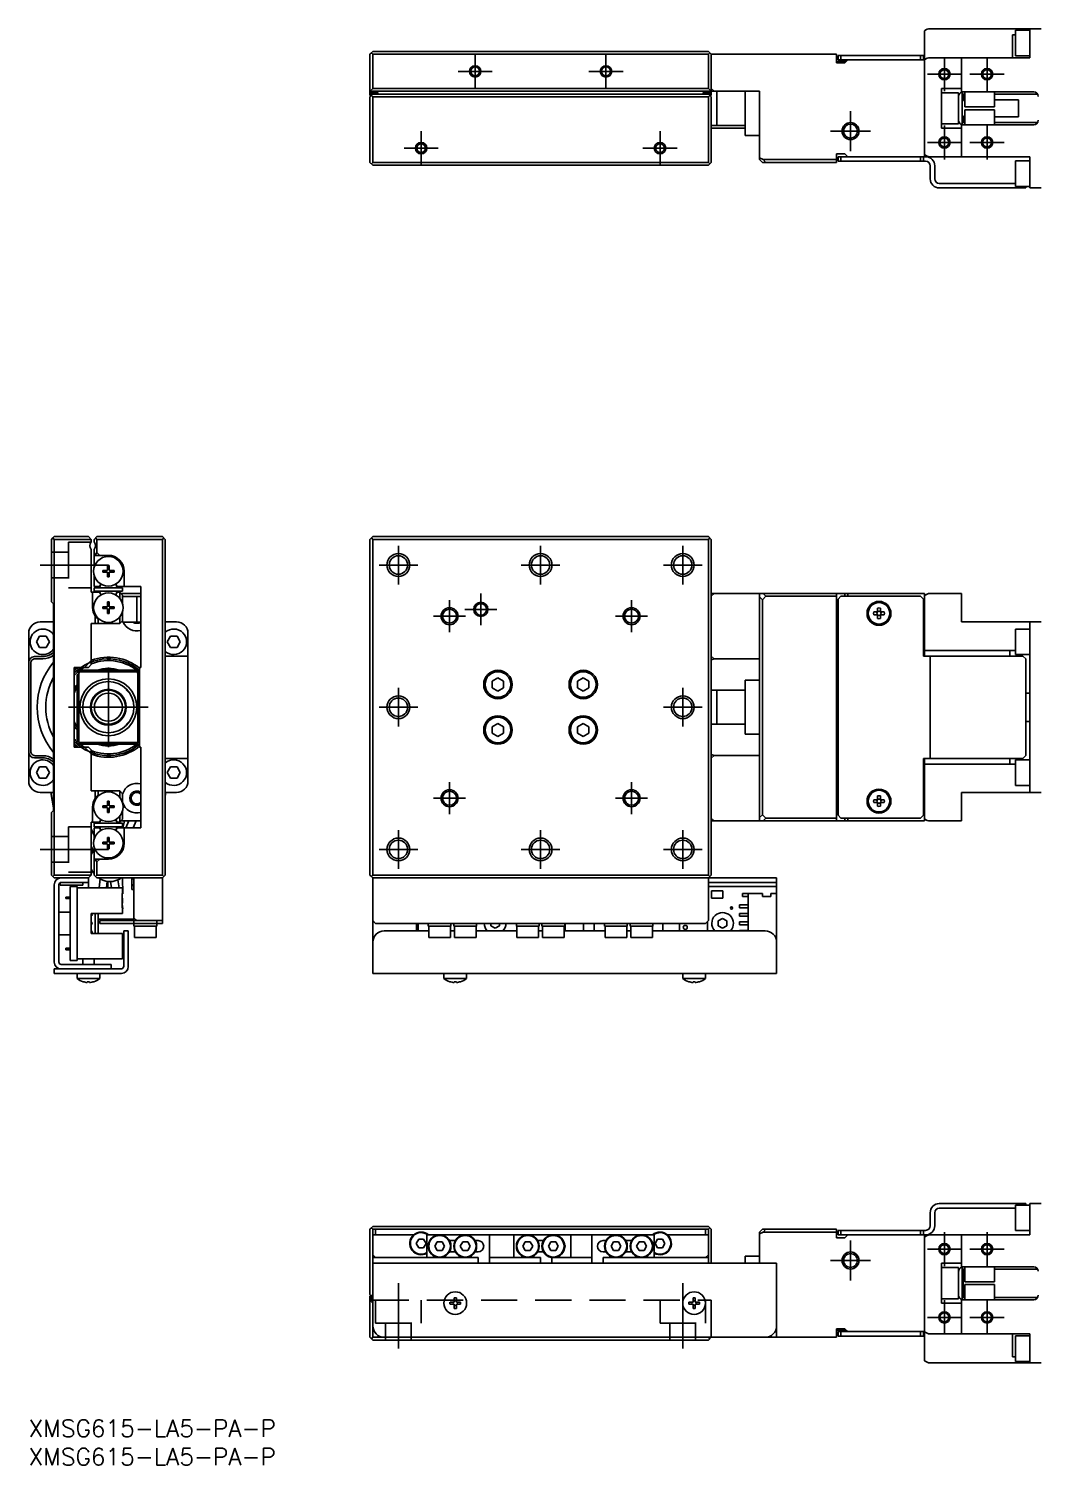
# Model space of a CAD drawing. Extents: x 0 to 547, y -8 to 245.
# Drawn here: x 0 to 177.5, y -8 to 244.5 of the extents above; entities that cross this region are included whole.
import ezdxf

# ---------------------------------------------------------------- set-up
doc = ezdxf.new("R2010")
doc.units = 0
doc.header["$LTSCALE"] = 0.5
doc.linetypes.add('CENTER', pattern=[50.8, 31.75, -6.35, 6.35, -6.35])
doc.linetypes.add('DASHED', pattern=[19.05, 12.7, -6.35])
for name, color, linetype in [('MSM_CENTER', 1, 'CENTER'), ('MSM_CONTINUOUS', 7, 'CONTINUOUS'), ('MSM_DASHED', 4, 'DASHED'), ('MSM_NARROW', 5, 'CONTINUOUS'), ('MSM_PART_NUMBER', 7, 'CONTINUOUS')]:
    doc.layers.add(name, color=color, linetype=linetype)
doc.styles.get("Standard").update_dxf_attribs({"font": 'txt.shx', "height": 1, "bigfont": 'bigfont.shx'})

# ---------------------------------------------------------------- blocks, each defined once
blk = doc.blocks.new('*U2')
at = {"layer": 'MSM_PART_NUMBER'}
blk.add_text('XMSG615-LA5-PA-P', height=3, dxfattribs=at).set_placement((0, -3))
blk = doc.blocks.new('*U3')
at = {"layer": 'MSM_PART_NUMBER'}
blk.add_text('XMSG615-LA5-PA-P', height=3, dxfattribs=at).set_placement((0, -8))

msp = doc.modelspace()

# ---------------------------------------------------------------- linework, layer by layer
at = {"layer": 'MSM_CENTER'}
for p, q in [((78.49, 234.04), (78.49, 240.04)), ((101.49, 234.04), (101.49, 240.04)), ((160.99, 233.54), (160.99, 239.54)), ((168.49, 233.54), (168.49, 239.54)), ((75.49, 237.04), (81.49, 237.04)), ((98.49, 237.04), (104.49, 237.04)), ((157.99, 236.54), (163.99, 236.54)), ((165.49, 236.54), (171.49, 236.54)), ((144.49, 230.04), (144.49, 223.04)), ((160.99, 221.54), (160.99, 227.54)), ((168.49, 221.54), (168.49, 227.54)), ((68.99, 220.54), (68.99, 226.54)), ((110.99, 220.54), (110.99, 226.54)), ((140.99, 226.54), (147.99, 226.54)), ((65.99, 223.54), (71.99, 223.54)), ((107.99, 223.54), (113.99, 223.54)), ((157.99, 224.54), (163.99, 224.54)), ((165.49, 224.54), (171.49, 224.54)), ((64.99, 146.86), (64.99, 153.66)), ((89.99, 146.86), (89.99, 153.66)), ((114.99, 146.86), (114.99, 153.66)), ((14, 150.26), (2, 150.26)), ((61.59, 150.26), (68.39, 150.26)), ((86.59, 150.26), (93.39, 150.26)), ((111.59, 150.26), (118.39, 150.26)), ((73.99, 138.46), (73.99, 144.06)), ((79.49, 139.66), (79.49, 145.26)), ((105.99, 138.46), (105.99, 144.06)), ((76.69, 142.46), (82.29, 142.46)), ((71.19, 141.26), (76.79, 141.26)), ((103.19, 141.26), (108.79, 141.26)), ((14, 118.26), (14, 132.26)), ((64.99, 121.86), (64.99, 128.66)), ((114.99, 121.86), (114.99, 128.66)), ((7, 125.26), (21, 125.26)), ((61.59, 125.26), (68.39, 125.26)), ((111.59, 125.26), (118.39, 125.26)), ((73.99, 106.46), (73.99, 112.06)), ((105.99, 106.46), (105.99, 112.06)), ((71.19, 109.26), (76.79, 109.26)), ((103.19, 109.26), (108.79, 109.26)), ((64.99, 96.86), (64.99, 103.66)), ((89.99, 96.86), (89.99, 103.66)), ((114.99, 96.86), (114.99, 103.66)), ((14, 100.26), (2, 100.26)), ((61.59, 100.26), (68.39, 100.26)), ((86.59, 100.26), (93.39, 100.26)), ((111.59, 100.26), (118.39, 100.26)), ((160.99, 27), (160.99, 33)), ((168.49, 27), (168.49, 33)), ((144.49, 31.5), (144.49, 24.5)), ((140.99, 28), (147.99, 28)), ((157.99, 30), (163.99, 30)), ((165.49, 30), (171.49, 30)), ((64.99, 24), (64.99, 12.5)), ((114.99, 24), (114.99, 12.5)), ((160.99, 15), (160.99, 21)), ((168.49, 15), (168.49, 21)), ((157.99, 18), (163.99, 18)), ((165.49, 18), (171.49, 18))]:
    msp.add_line(p, q, dxfattribs=at)
at = {"layer": 'MSM_CONTINUOUS'}
for p, q in [((157.49, 239.05), (157.49, 244.15)), ((158.49, 244.54), (177.99, 244.54)), ((172.99, 243.48), (173.49, 243.48)), ((172.99, 239.44), (172.99, 243.48)), ((173.49, 244.29), (173.49, 239.79)), ((175.99, 244.29), (173.49, 244.29)), ((175.99, 244.54), (175.99, 239.44)), ((59.99, 240.04), (60.24, 240.29)), ((59.99, 240.04), (59.99, 232.84)), ((60.49, 240.54), (60.24, 240.29)), ((60.24, 240.29), (60.49, 240.04)), ((60.49, 240.54), (119.49, 240.54)), ((60.49, 240.04), (60.49, 234.04)), ((119.49, 240.04), (60.49, 240.04)), ((119.99, 240.04), (119.49, 240.54)), ((119.49, 240.04), (119.74, 240.29)), ((119.49, 234.04), (119.49, 240.04)), ((119.99, 232.84), (119.99, 240.04)), ((141.99, 240.04), (119.99, 240.04)), ((141.99, 240.04), (141.99, 238.54)), ((143.74, 238.79), (141.99, 238.79)), ((141.99, 238.54), (143.49, 238.54)), ((142.29, 239.04), (142.29, 239.84)), ((142.29, 239.84), (157.29, 239.84)), ((157.49, 239.04), (142.29, 239.04)), ((142.79, 239.84), (142.79, 239.04)), ((143.99, 239.04), (143.49, 238.54)), ((156.79, 239.04), (156.79, 239.84)), ((157.29, 239.84), (157.29, 239.04)), ((157.49, 222.04), (157.49, 239.04)), ((158.49, 239.44), (175.99, 239.44)), ((163.99, 239.44), (163.99, 233.41)), ((173.49, 239.79), (175.99, 239.79)), ((60.49, 234.04), (59.99, 233.54)), ((128.49, 233.54), (59.99, 233.54)), ((59.99, 233.31), (61.39, 233.31)), ((60.09, 232.74), (59.99, 232.84)), ((59.99, 232.54), (60.24, 232.79)), ((59.99, 221.04), (59.99, 232.54)), ((60.09, 232.64), (60.09, 232.84)), ((60.49, 233.04), (60.24, 232.79)), ((60.24, 232.79), (60.49, 232.54)), ((61.09, 233.14), (60.39, 233.14)), ((60.49, 234.04), (119.49, 234.04)), ((60.49, 233.04), (119.49, 233.04)), ((60.49, 232.54), (60.49, 221.04)), ((119.49, 232.54), (60.49, 232.54)), ((61.39, 233.31), (61.39, 233.04)), ((119.99, 233.31), (118.59, 233.31)), ((118.59, 233.31), (118.59, 233.04)), ((119.59, 233.14), (118.89, 233.14)), ((119.99, 233.54), (119.49, 234.04)), ((119.99, 232.54), (119.49, 233.04)), ((119.49, 232.54), (119.74, 232.79)), ((119.49, 221.04), (119.49, 232.54)), ((119.99, 232.84), (119.89, 232.74)), ((119.89, 232.84), (119.89, 232.64)), ((120.49, 233.54), (119.99, 234.04)), ((119.99, 232.54), (119.99, 221.04)), ((120.99, 227.54), (120.99, 233.54)), ((125.99, 225.79), (125.99, 233.54)), ((128.49, 221.54), (128.49, 233.54)), ((160.49, 234.04), (163.99, 234.04)), ((160.49, 227.04), (160.49, 234.04)), ((163.49, 233.29), (160.49, 233.29)), ((163.49, 227.79), (163.49, 233.29)), ((163.99, 233.41), (164.09, 233.41)), ((164.01, 233.38), (164.09, 233.41)), ((164.09, 227.66), (164.09, 233.41)), ((164.29, 233.04), (164.09, 232.84)), ((164.29, 233.44), (176.69, 233.44)), ((164.29, 233.04), (164.29, 232.04)), ((164.59, 233.04), (164.29, 233.04)), ((164.59, 233.44), (164.59, 230.79)), ((169.79, 230.79), (169.79, 233.44)), ((177.39, 233.04), (169.79, 233.04)), ((164.09, 231.67), (164.29, 232.04)), ((164.29, 232.04), (164.59, 232.04)), ((164.59, 230.79), (169.79, 230.79)), ((164.59, 230.29), (164.59, 227.64)), ((169.79, 230.29), (164.59, 230.29)), ((169.79, 232.04), (173.99, 232.04)), ((169.79, 227.64), (169.79, 230.29)), ((173.99, 229.04), (173.99, 232.04)), ((119.99, 227.54), (125.99, 227.54)), ((160.49, 227.79), (163.49, 227.79)), ((163.99, 227.66), (163.99, 222.04)), ((163.99, 227.66), (164.09, 227.66)), ((164.09, 227.66), (164, 227.69)), ((164.29, 229.04), (164.09, 229.4)), ((164.09, 228.24), (164.29, 228.04)), ((164.29, 229.04), (164.29, 228.04)), ((164.29, 229.04), (164.59, 229.04)), ((164.29, 228.04), (164.59, 228.04)), ((176.69, 227.64), (164.29, 227.64)), ((169.79, 229.04), (173.99, 229.04)), ((169.79, 228.04), (177.39, 228.04)), ((119.99, 227.04), (125.99, 227.04)), ((125.99, 225.79), (128.49, 225.79)), ((163.99, 227.04), (160.49, 227.04)), ((143.49, 222.54), (141.99, 222.54)), ((141.99, 222.54), (141.99, 221.04)), ((143.49, 222.54), (143.99, 222.04)), ((60.49, 220.54), (59.99, 221.04)), ((60.49, 221.04), (60.24, 220.79)), ((60.49, 221.04), (119.49, 221.04)), ((119.49, 220.54), (60.49, 220.54)), ((119.74, 220.79), (119.49, 221.04)), ((119.49, 220.54), (119.74, 220.79)), ((119.99, 221.04), (119.74, 220.79)), ((128.49, 221.84), (129.11, 221.54)), ((128.99, 221.04), (128.49, 221.54)), ((141.99, 221.04), (128.99, 221.04)), ((129.11, 221.54), (141.99, 221.54)), ((129.11, 221.54), (129.61, 221.04)), ((142.29, 221.24), (142.29, 222.04)), ((142.29, 222.04), (157.69, 222.04)), ((157.69, 221.24), (142.29, 221.24)), ((142.79, 222.04), (142.79, 221.24)), ((156.79, 221.24), (156.79, 222.04)), ((157.29, 222.04), (157.29, 221.24)), ((175.99, 222.04), (158.49, 222.04)), ((158.49, 220.44), (158.49, 218.14)), ((159.29, 220.44), (159.29, 218.14)), ((173.49, 221.29), (173.49, 216.79)), ((175.99, 221.29), (173.49, 221.29)), ((175.99, 216.54), (175.99, 222.04)), ((160.09, 217.34), (173.49, 217.34)), ((175.29, 216.54), (160.09, 216.54)), ((173.49, 216.79), (175.99, 216.79)), ((174.79, 216.54), (174.79, 216.79)), ((175.29, 216.79), (175.29, 216.54)), ((177.99, 216.54), (175.99, 216.54)), ((4, 154.76), (4.25, 155.01)), ((4, 143.76), (4, 154.76)), ((4.25, 155.01), (4.5, 155.26)), ((4.5, 154.76), (4.25, 155.01)), ((4.5, 155.26), (10.5, 155.26)), ((4.5, 154.76), (4.5, 95.76)), ((11, 154.76), (4.5, 154.76)), ((10.5, 155.26), (11, 154.76)), ((11, 154.76), (11, 154.32)), ((11.5, 154.76), (12, 155.26)), ((11.5, 154.32), (11.5, 154.76)), ((12, 154.76), (11.75, 155.01)), ((12, 155.26), (23.5, 155.26)), ((23.5, 154.76), (12, 154.76)), ((12, 154.76), (12, 152.46)), ((23.5, 155.26), (24, 154.76)), ((23.75, 155.01), (23.5, 154.76)), ((23.5, 95.76), (23.5, 154.76)), ((24, 154.76), (24, 95.76)), ((60.24, 155.01), (59.99, 154.76)), ((59.99, 95.76), (59.99, 154.76)), ((60.49, 155.26), (60.24, 155.01)), ((60.24, 155.01), (60.49, 154.76)), ((60.49, 155.26), (119.49, 155.26)), ((60.49, 154.76), (60.49, 95.76)), ((119.49, 154.76), (60.49, 154.76)), ((119.99, 154.76), (119.49, 155.26)), ((119.49, 154.76), (119.74, 155.01)), ((119.49, 95.76), (119.49, 154.76)), ((119.99, 154.76), (119.99, 95.76)), ((11, 153), (11, 145.46)), ((11.5, 149.88), (11.5, 153)), ((14, 151.96), (11.5, 151.96)), ((12, 152.46), (11.65, 151.96)), ((12.5, 151.96), (12, 152.46)), ((13, 149.31), (13.8, 149.31)), ((13, 149.31), (13, 149.02)), ((13, 149.02), (13.8, 149.02)), ((13.53, 149.02), (13.53, 149.31)), ((13.86, 150.16), (14.15, 150.16)), ((13.86, 149.37), (13.86, 150.16)), ((14.15, 149.63), (13.86, 149.63)), ((14.15, 149.37), (14.15, 150.16)), ((14.21, 149.31), (15, 149.31)), ((14.21, 149.02), (15, 149.02)), ((14.47, 149.02), (14.47, 149.31)), ((15, 149.31), (15, 149.02)), ((16.8, 149.16), (16.8, 146.46)), ((11.5, 146.46), (11.5, 148.45)), ((12.62, 146.76), (12.45, 146.46)), ((13.86, 148.16), (13.86, 148.96)), ((13.86, 148.69), (14.15, 148.69)), ((13.86, 148.16), (14.15, 148.16)), ((14.15, 148.16), (14.15, 148.96)), ((15.55, 146.46), (15.38, 146.76)), ((11, 145.46), (12.45, 145.46)), ((11.23, 142.81), (11.23, 145.46)), ((12.45, 146.46), (11.5, 146.46)), ((11.5, 145.66), (11.5, 146.26)), ((16.5, 146.26), (11.5, 146.26)), ((16.5, 145.66), (11.5, 145.66)), ((12.58, 145.24), (12.45, 145.46)), ((12.58, 145.26), (12.57, 145.26)), ((15.55, 145.46), (15.42, 145.24)), ((15.43, 145.26), (15.42, 145.26)), ((19.7, 146.46), (15.55, 146.46)), ((15.55, 145.46), (16, 145.46)), ((16, 144.42), (16, 145.46)), ((16, 145.46), (16.5, 144.96)), ((19.7, 145.26), (16.2, 145.26)), ((16.5, 145.66), (16.5, 146.26)), ((16.5, 144.96), (16.5, 143.48)), ((19.7, 144.71), (16.5, 144.71)), ((19, 140.21), (19, 144.71)), ((19.7, 132.26), (19.7, 146.46)), ((119.99, 144.76), (120.49, 145.26)), ((157.49, 145.26), (119.99, 145.26)), ((128.49, 105.26), (128.49, 145.26)), ((128.99, 144.15), (128.49, 144.65)), ((129.61, 144.76), (128.99, 144.15)), ((128.99, 144.15), (128.99, 106.37)), ((129.11, 145.26), (129.61, 144.76)), ((141.99, 144.76), (129.61, 144.76)), ((141.99, 145.26), (141.99, 105.26)), ((142.79, 144.76), (142.29, 144.26)), ((142.29, 144.26), (142.29, 106.26)), ((156.79, 144.76), (142.79, 144.76)), ((143.49, 144.76), (143.49, 145.26)), ((143.99, 145.26), (143.99, 144.76)), ((157.29, 144.26), (156.79, 144.76)), ((157.29, 134.26), (157.29, 144.26)), ((157.49, 134.26), (157.49, 145.26)), ((158.49, 145.26), (163.99, 145.26)), ((163.99, 140.26), (163.99, 145.26)), ((4.35, 143.41), (4, 143.76)), ((4.35, 107.11), (4.35, 143.41)), ((13, 142.91), (13.8, 142.91)), ((13, 142.91), (13, 142.62)), ((13, 142.62), (13.8, 142.62)), ((13.53, 142.62), (13.53, 142.91)), ((13.86, 143.76), (14.15, 143.76)), ((13.86, 142.97), (13.86, 143.76)), ((14.15, 143.23), (13.86, 143.23)), ((13.86, 141.76), (13.86, 142.56)), ((13.86, 142.29), (14.15, 142.29)), ((13.86, 141.76), (14.15, 141.76)), ((14.15, 142.97), (14.15, 143.76)), ((14.15, 141.76), (14.15, 142.56)), ((14.21, 142.91), (15, 142.91)), ((14.21, 142.62), (15, 142.62)), ((14.47, 142.62), (14.47, 142.91)), ((15, 142.91), (15, 142.62)), ((16.5, 142.05), (16.5, 140.21)), ((149.25, 142), (148.57, 142)), ((148.57, 141.52), (149.25, 141.52)), ((149.25, 142.68), (149.25, 142)), ((149.25, 141.52), (149.25, 140.84)), ((149.73, 142), (149.73, 142.68)), ((150.41, 142), (149.73, 142)), ((149.73, 140.84), (149.73, 141.52)), ((149.73, 141.52), (150.41, 141.52)), ((2, 140.26), (4.35, 140.26)), ((16, 139.96), (11, 139.96)), ((11, 139.96), (11, 132.76)), ((11.7, 139.96), (11.7, 141.25)), ((12.2, 140.68), (12.2, 139.96)), ((16, 139.96), (16, 141.1)), ((16.5, 140.46), (16, 139.96)), ((16.5, 140.21), (19.7, 140.21)), ((26, 140.26), (24, 140.26)), ((177.99, 140.26), (163.99, 140.26)), ((173.49, 139.01), (173.49, 134.51)), ((175.99, 139.01), (173.49, 139.01)), ((175.99, 110.26), (175.99, 140.26)), ((0, 138.26), (0, 112.26)), ((1.35, 136.76), (1.92, 137.76)), ((1.92, 135.76), (1.35, 136.76)), ((1.92, 137.76), (3.08, 137.76)), ((3.08, 137.76), (3.65, 136.76)), ((3.65, 136.76), (3.08, 135.76)), ((24.35, 136.76), (24.92, 137.76)), ((24.92, 135.76), (24.35, 136.76)), ((24.92, 137.76), (26.08, 137.76)), ((26.08, 137.76), (26.65, 136.76)), ((26.65, 136.76), (26.08, 135.76)), ((28, 138.26), (28, 134.26)), ((1, 134.16), (2.5, 134.16)), ((3.08, 135.76), (1.92, 135.76)), ((28, 134.26), (24, 134.26)), ((26.08, 135.76), (24.92, 135.76)), ((28, 134.26), (28, 116.26)), ((120.49, 133.75), (119.99, 134.25)), ((142.29, 135.26), (141.99, 135.26)), ((173.49, 135.26), (157.29, 135.26)), ((157.29, 134.26), (174.79, 134.26)), ((158.49, 116.26), (158.49, 134.26)), ((172.49, 134.26), (172.49, 135.26)), ((173.49, 134.51), (175.99, 134.51)), ((175.29, 133.76), (174.79, 134.26)), ((0.38, 117.49), (0.38, 133.03)), ((1.13, 133.78), (2.5, 133.78)), ((10.5, 132.26), (8, 132.26)), ((8, 132.26), (8, 118.26)), ((9, 131.46), (8.8, 131.26)), ((9, 131.46), (9.3, 131.76)), ((19, 131.46), (9, 131.46)), ((9.3, 131.76), (18.7, 131.76)), ((9.79, 132.26), (11, 133.47)), ((11, 132.76), (10.5, 132.26)), ((18.7, 131.76), (19, 131.46)), ((19.2, 131.26), (19, 131.46)), ((19.5, 118.26), (19.5, 132.26)), ((19.5, 132.26), (19.7, 132.26)), ((119.99, 133.57), (120.49, 133.75)), ((128.49, 133.75), (120.49, 133.75)), ((141.99, 133.51), (142.29, 133.51)), ((175.29, 133.76), (175.29, 116.76)), ((8.5, 130.96), (8.8, 131.26)), ((8.5, 119.56), (8.5, 130.96)), ((8.8, 131.26), (8.8, 119.26)), ((19.2, 119.26), (19.2, 131.26)), ((19.2, 131.26), (19.5, 130.96)), ((81.49, 129.84), (82.49, 130.42)), ((81.49, 128.68), (81.49, 129.84)), ((82.49, 130.42), (83.49, 129.84)), ((83.49, 129.84), (83.49, 128.68)), ((96.49, 129.84), (97.49, 130.42)), ((96.49, 128.68), (96.49, 129.84)), ((97.49, 130.42), (98.49, 129.84)), ((98.49, 129.84), (98.49, 128.68)), ((125.99, 120.51), (125.99, 130.01)), ((128.49, 130.01), (125.99, 130.01)), ((142.19, 130.26), (141.99, 130.06)), ((142.19, 130.26), (142.19, 120.26)), ((142.29, 130.26), (142.19, 130.26)), ((17.2, 128.24), (17.2, 128.43)), ((17.2, 128.24), (17.43, 128.01)), ((17.43, 128.18), (17.43, 128.01)), ((17.43, 128.01), (17.56, 128.01)), ((82.49, 128.11), (81.49, 128.68)), ((83.49, 128.68), (82.49, 128.11)), ((97.49, 128.11), (96.49, 128.68)), ((98.49, 128.68), (97.49, 128.11)), ((125.99, 128.26), (119.99, 128.26)), ((120.99, 122.26), (120.99, 128.26)), ((175.99, 127.76), (175.29, 127.76)), ((11.04, 124.2), (11.04, 124.2)), ((16.97, 124.2), (16.97, 124.2)), ((12.56, 122.46), (12.63, 122.46)), ((12.69, 122.4), (12.63, 122.46)), ((15.38, 122.46), (15.31, 122.4)), ((15.38, 122.46), (15.44, 122.46)), ((17.43, 122.51), (17.2, 122.29)), ((17.2, 122.1), (17.2, 122.29)), ((17.43, 122.51), (17.43, 122.34)), ((17.56, 122.51), (17.43, 122.51)), ((17.56, 122.51), (17.56, 122.51)), ((81.49, 121.84), (82.49, 122.42)), ((81.49, 120.68), (81.49, 121.84)), ((82.49, 122.42), (83.49, 121.84)), ((83.49, 121.84), (83.49, 120.68)), ((96.49, 121.84), (97.49, 122.42)), ((96.49, 120.68), (96.49, 121.84)), ((97.49, 122.42), (98.49, 121.84)), ((98.49, 121.84), (98.49, 120.68)), ((119.99, 122.26), (125.99, 122.26)), ((175.29, 122.76), (175.99, 122.76)), ((8.8, 119.26), (8.5, 119.56)), ((8.8, 119.26), (9, 119.06)), ((9, 119.06), (19, 119.06)), ((9.3, 118.76), (9, 119.06)), ((18.7, 118.76), (9.3, 118.76)), ((19, 119.06), (18.7, 118.76)), ((19, 119.06), (19.2, 119.26)), ((19.5, 119.56), (19.2, 119.26)), ((82.49, 120.11), (81.49, 120.68)), ((83.49, 120.68), (82.49, 120.11)), ((97.49, 120.11), (96.49, 120.68)), ((98.49, 120.68), (97.49, 120.11)), ((125.99, 120.51), (128.49, 120.51)), ((141.99, 120.46), (142.19, 120.26)), ((142.19, 120.26), (142.29, 120.26)), ((2.5, 116.36), (1, 116.36)), ((2.5, 116.74), (1.13, 116.74)), ((8, 118.26), (10.5, 118.26)), ((11, 117.05), (9.79, 118.26)), ((10.5, 118.26), (11, 117.76)), ((11, 117.76), (11, 110.56)), ((19.7, 118.26), (19.5, 118.26)), ((19.7, 104.06), (19.7, 118.26)), ((24, 116.26), (28, 116.26)), ((28, 116.26), (28, 112.26)), ((120.49, 116.78), (119.99, 116.96)), ((119.99, 116.28), (120.49, 116.78)), ((120.49, 116.78), (128.49, 116.78)), ((142.29, 117.01), (141.99, 117.01)), ((157.29, 106.26), (157.29, 116.26)), ((157.29, 116.26), (174.79, 116.26)), ((157.49, 105.26), (157.49, 116.26)), ((172.49, 115.26), (172.49, 116.26)), ((174.79, 116.26), (175.29, 116.76)), ((1.35, 113.76), (1.92, 114.76)), ((1.92, 112.76), (1.35, 113.76)), ((1.92, 114.76), (3.08, 114.76)), ((3.08, 114.76), (3.65, 113.76)), ((3.65, 113.76), (3.08, 112.76)), ((24.35, 113.76), (24.92, 114.76)), ((24.92, 112.76), (24.35, 113.76)), ((24.92, 114.76), (26.08, 114.76)), ((26.08, 114.76), (26.65, 113.76)), ((26.65, 113.76), (26.08, 112.76)), ((141.99, 115.26), (142.29, 115.26)), ((157.29, 115.26), (173.49, 115.26)), ((173.49, 116.01), (173.49, 111.51)), ((175.99, 116.01), (173.49, 116.01)), ((3.08, 112.76), (1.92, 112.76)), ((26.08, 112.76), (24.92, 112.76)), ((173.49, 111.51), (175.99, 111.51)), ((4.35, 110.26), (2, 110.26)), ((4.35, 107.58), (3.88, 110.26)), ((11, 110.56), (16, 110.56)), ((11.7, 109.28), (11.7, 110.56)), ((12.2, 110.56), (12.2, 109.84)), ((13.86, 108.76), (14.15, 108.76)), ((13.86, 107.97), (13.86, 108.76)), ((14.15, 107.97), (14.15, 108.76)), ((16, 109.42), (16, 110.56)), ((16, 110.56), (16.5, 110.06)), ((16.5, 110.06), (16.5, 108.48)), ((24.12, 110.26), (24, 109.56)), ((24, 110.26), (26, 110.26)), ((149.25, 109), (148.57, 109)), ((149.25, 109.68), (149.25, 109)), ((149.73, 109), (149.73, 109.68)), ((150.41, 109), (149.73, 109)), ((163.99, 110.26), (163.99, 105.26)), ((163.99, 110.26), (177.99, 110.26)), ((4, 106.76), (4.35, 107.11)), ((4, 95.76), (4, 106.76)), ((11.23, 105.06), (11.23, 107.72)), ((13, 107.91), (13.8, 107.91)), ((13, 107.91), (13, 107.62)), ((13, 107.62), (13.8, 107.62)), ((13.53, 107.62), (13.53, 107.91)), ((14.15, 108.23), (13.86, 108.23)), ((13.86, 106.76), (13.86, 107.56)), ((13.86, 107.29), (14.15, 107.29)), ((13.86, 106.76), (14.15, 106.76)), ((14.15, 106.76), (14.15, 107.56)), ((14.21, 107.91), (15, 107.91)), ((14.21, 107.62), (15, 107.62)), ((14.47, 107.62), (14.47, 107.91)), ((15, 107.91), (15, 107.62)), ((16, 105.06), (16, 106.1)), ((16.5, 107.05), (16.5, 105.56)), ((128.49, 105.87), (128.99, 106.37)), ((128.99, 106.37), (129.61, 105.76)), ((142.29, 106.26), (142.79, 105.76)), ((148.57, 108.52), (149.25, 108.52)), ((149.25, 108.52), (149.25, 107.84)), ((149.73, 108.52), (150.41, 108.52)), ((149.73, 107.84), (149.73, 108.52)), ((156.79, 105.76), (157.29, 106.26)), ((12.45, 105.06), (11, 105.06)), ((11, 105.06), (11, 95.76)), ((11.5, 102.7), (11, 103.88)), ((11.5, 104.26), (11.5, 104.86)), ((16.5, 104.86), (11.5, 104.86)), ((16.5, 104.26), (11.5, 104.26)), ((11.5, 104.06), (12.45, 104.06)), ((11.5, 102.08), (11.5, 104.06)), ((11.81, 104.86), (11.75, 105.06)), ((12.07, 104.06), (12.01, 104.26)), ((12.45, 105.06), (12.58, 105.29)), ((12.45, 104.06), (12.62, 103.77)), ((12.58, 105.26), (12.57, 105.26)), ((15.37, 103.75), (15.37, 103.76)), ((15.38, 103.77), (15.55, 104.06)), ((15.42, 105.29), (15.55, 105.06)), ((15.43, 105.26), (15.42, 105.26)), ((15.42, 103.86), (15.43, 103.86)), ((16, 105.06), (15.55, 105.06)), ((15.55, 104.06), (19.7, 104.06)), ((15.61, 104.26), (15.59, 104.06)), ((15.67, 105.06), (15.66, 104.86)), ((16.5, 105.56), (16, 105.06)), ((19.7, 105.26), (16.2, 105.26)), ((16.5, 104.26), (16.5, 104.86)), ((16.83, 105.26), (16.57, 104.06)), ((16.8, 104.06), (16.8, 101.36)), ((17.59, 105.26), (17.08, 104.06)), ((18.38, 104.06), (18.89, 105.26)), ((120.49, 105.26), (119.99, 105.76)), ((119.99, 105.26), (157.49, 105.26)), ((129.61, 105.76), (129.11, 105.26)), ((129.61, 105.76), (141.99, 105.76)), ((142.79, 105.76), (156.79, 105.76)), ((143.49, 105.26), (143.49, 105.76)), ((143.99, 105.76), (143.99, 105.26)), ((163.99, 105.26), (158.49, 105.26)), ((13, 101.51), (13.8, 101.51)), ((13, 101.51), (13, 101.22)), ((13, 101.22), (13.8, 101.22)), ((13.53, 101.22), (13.53, 101.51)), ((13.86, 102.36), (14.15, 102.36)), ((13.86, 101.57), (13.86, 102.36)), ((14.15, 101.83), (13.86, 101.83)), ((13.86, 100.36), (13.86, 101.16)), ((14.15, 101.57), (14.15, 102.36)), ((14.15, 100.36), (14.15, 101.16)), ((14.21, 101.51), (15, 101.51)), ((14.21, 101.22), (15, 101.22)), ((14.47, 101.22), (14.47, 101.51)), ((15, 101.51), (15, 101.22)), ((11, 100.81), (11.5, 99.63)), ((11.5, 95.76), (11.5, 100.65)), ((11.5, 98.56), (14, 98.56)), ((11.65, 98.56), (12, 98.06)), ((12, 98.06), (12.5, 98.56)), ((13.86, 100.89), (14.15, 100.89)), ((13.86, 100.36), (14.15, 100.36)), ((12, 98.06), (12, 95.76)), ((4.5, 95.26), (4, 95.76)), ((4.25, 95.51), (4.5, 95.76)), ((4.5, 95.76), (11, 95.76)), ((10.5, 95.26), (4.5, 95.26)), ((4.5, 94.06), (4.5, 80.46)), ((5.3, 94.06), (5.3, 80.46)), ((5.5, 94.41), (5.5, 93.96)), ((9.5, 93.96), (5.5, 93.96)), ((5.7, 94.46), (10.5, 94.46)), ((7.3, 93.76), (8.5, 93.76)), ((7.3, 80.76), (7.3, 93.76)), ((8.5, 80.76), (8.5, 93.76)), ((16.5, 93.51), (8.5, 93.51)), ((9.5, 93.96), (9.5, 94.46)), ((11, 95.76), (10.5, 95.26)), ((10.5, 95.26), (10.5, 94.46)), ((10.53, 93.51), (10.53, 95.29)), ((12, 95.26), (11.5, 95.76)), ((11.75, 95.51), (12, 95.76)), ((12, 95.76), (23.5, 95.76)), ((23.5, 95.26), (12, 95.26)), ((12.54, 95.07), (12.4, 93.51)), ((13.7, 93.51), (13.8, 94.64)), ((13.88, 93.51), (13.91, 94.63)), ((14.38, 94.61), (14.57, 93.51)), ((15.89, 93.51), (15.65, 94.9)), ((16.55, 92.43), (16.46, 95.26)), ((16.5, 92.51), (16.5, 93.51)), ((18.1, 93.21), (18.1, 95.26)), ((18.1, 95.12), (18.5, 95.12)), ((18.35, 94.01), (18.5, 94.01)), ((18.5, 95.26), (18.5, 86.76)), ((23.5, 95.76), (23.75, 95.51)), ((23.75, 95.51), (23.5, 95.26)), ((23.5, 95.26), (23.5, 87.26)), ((24, 95.76), (23.75, 95.51)), ((59.99, 95.76), (60.24, 95.51)), ((60.49, 95.76), (60.24, 95.51)), ((60.24, 95.51), (60.49, 95.26)), ((60.49, 95.76), (119.49, 95.76)), ((60.49, 78.46), (60.49, 95.26)), ((131.49, 95.26), (60.49, 95.26)), ((119.74, 95.51), (119.49, 95.76)), ((119.49, 95.26), (119.99, 95.76)), ((119.49, 87.76), (119.49, 95.26)), ((119.49, 94.46), (131.49, 94.46)), ((119.49, 93.76), (131.49, 93.76)), ((131.49, 95.26), (131.49, 78.46)), ((7.3, 91.89), (6.5, 91.89)), ((6.5, 91.89), (6.5, 91.64)), ((7.3, 91.64), (6.5, 91.64)), ((16.4, 90.01), (16.4, 92.51)), ((16.5, 92.51), (16.4, 92.51)), ((16.4, 91.71), (16.5, 91.71)), ((16.4, 91.34), (16.5, 91.34)), ((16.4, 91.19), (16.5, 91.19)), ((16.5, 90.81), (16.5, 91.71)), ((18.1, 93.21), (18.5, 93.21)), ((120.02, 92.97), (120.02, 91.72)), ((122.02, 92.97), (120.02, 92.97)), ((120.02, 91.72), (122.02, 91.72)), ((122.02, 91.72), (122.02, 92.97)), ((125.49, 92.01), (125.49, 92.51)), ((125.49, 92.51), (128.99, 92.51)), ((125.49, 92.01), (126.49, 92.01)), ((126.49, 92.51), (126.49, 85.96)), ((128.99, 92.51), (128.99, 92.01)), ((130.49, 92.01), (128.99, 92.01)), ((130.49, 92.51), (130.49, 92.01)), ((130.49, 92.51), (131.49, 92.51)), ((7.3, 89.26), (5.3, 89.26)), ((11, 85.51), (11, 89.01)), ((11, 89.01), (16.5, 89.01)), ((11.7, 89.01), (11.7, 85.51)), ((12.2, 89.01), (12.2, 85.51)), ((16.4, 90.81), (16.5, 90.81)), ((16.54, 89.82), (16.4, 90.63)), ((16.5, 90.01), (16.4, 90.01)), ((16.5, 89.01), (16.5, 90.01)), ((124.99, 90.01), (124.99, 90.51)), ((126.49, 90.51), (124.99, 90.51)), ((124.99, 90.01), (126.49, 90.01)), ((124.99, 88.51), (124.99, 89.01)), ((126.49, 89.01), (124.99, 89.01)), ((124.99, 88.51), (126.49, 88.51)), ((18.5, 88.01), (12.2, 88.01)), ((12.5, 87.26), (12.5, 87.76)), ((23.5, 87.76), (12.5, 87.76)), ((12.5, 87.26), (18.5, 87.26)), ((16.7, 85.96), (17.5, 85.96)), ((16.7, 79.76), (16.7, 85.96)), ((17.5, 85.96), (17.5, 79.66)), ((19, 87.76), (18.5, 88.26)), ((22.5, 87.26), (18.5, 87.26)), ((22.5, 86.76), (18.5, 86.76)), ((18.6, 86.76), (18.6, 84.76)), ((22.4, 84.76), (22.4, 86.76)), ((22.5, 86.76), (22.5, 87.76)), ((23.5, 87.26), (22.5, 87.26)), ((60.49, 87.76), (60.99, 87.26)), ((118.99, 87.26), (60.99, 87.26)), ((62.49, 85.96), (70.34, 85.96)), ((68.19, 85.96), (68.19, 87.26)), ((68.49, 85.96), (68.49, 87.26)), ((70.24, 87.26), (70.24, 86.76)), ((74.24, 86.76), (70.24, 86.76)), ((70.34, 86.76), (70.34, 84.76)), ((74.14, 84.76), (74.14, 86.76)), ((74.14, 85.96), (74.84, 85.96)), ((74.24, 86.76), (74.24, 87.26)), ((74.74, 87.26), (74.74, 86.76)), ((78.74, 86.76), (74.74, 86.76)), ((74.84, 86.76), (74.84, 84.76)), ((78.64, 84.76), (78.64, 86.76)), ((78.64, 85.96), (85.84, 85.96)), ((78.74, 86.76), (78.74, 87.26)), ((81.24, 86.83), (81.24, 87.26)), ((81.99, 86.4), (81.24, 86.83)), ((82.74, 86.83), (81.99, 86.4)), ((82.74, 87.26), (82.74, 86.83)), ((85.74, 87.26), (85.74, 86.76)), ((89.74, 86.76), (85.74, 86.76)), ((85.84, 86.76), (85.84, 84.76)), ((89.64, 84.76), (89.64, 86.76)), ((89.64, 85.96), (90.34, 85.96)), ((89.74, 86.76), (89.74, 87.26)), ((90.24, 87.26), (90.24, 86.76)), ((94.24, 86.76), (90.24, 86.76)), ((90.34, 86.76), (90.34, 84.76)), ((94.14, 84.76), (94.14, 86.76)), ((94.14, 85.96), (101.34, 85.96)), ((94.24, 86.76), (94.24, 87.26)), ((94.33, 87.26), (94.33, 85.96)), ((97.53, 85.96), (97.53, 87.26)), ((99.41, 87.26), (99.41, 85.96)), ((101.24, 87.26), (101.24, 86.76)), ((105.24, 86.76), (101.24, 86.76)), ((101.34, 86.76), (101.34, 84.76)), ((105.14, 84.76), (105.14, 86.76)), ((105.14, 85.96), (105.84, 85.96)), ((105.24, 86.76), (105.24, 87.26)), ((105.74, 87.26), (105.74, 86.76)), ((109.74, 86.76), (105.74, 86.76)), ((105.84, 86.76), (105.84, 84.76)), ((109.64, 84.76), (109.64, 86.76)), ((109.64, 85.96), (129.49, 85.96)), ((109.74, 86.76), (109.74, 87.26)), ((111.49, 85.96), (111.49, 87.26)), ((114.44, 85.96), (114.44, 87.26)), ((118.99, 87.26), (119.49, 87.76)), ((119.34, 87.61), (119.34, 85.96)), ((121.24, 87.7), (121.99, 88.13)), ((121.24, 86.83), (121.24, 87.7)), ((121.99, 86.4), (121.24, 86.83)), ((121.99, 88.13), (122.74, 87.7)), ((122.74, 86.83), (121.99, 86.4)), ((122.74, 87.7), (122.74, 86.83)), ((124.99, 87.01), (124.99, 87.51)), ((126.49, 87.51), (124.99, 87.51)), ((124.99, 87.01), (126.49, 87.01)), ((124.99, 85.96), (124.99, 86.01)), ((126.49, 86.01), (124.99, 86.01)), ((5.3, 85.26), (7.3, 85.26)), ((16.5, 85.51), (11, 85.51)), ((16.5, 81.01), (16.5, 85.51)), ((18.6, 84.76), (22.4, 84.76)), ((70.34, 84.76), (74.14, 84.76)), ((74.84, 84.76), (78.64, 84.76)), ((85.84, 84.76), (89.64, 84.76)), ((90.34, 84.76), (94.14, 84.76)), ((101.34, 84.76), (105.14, 84.76)), ((105.84, 84.76), (109.64, 84.76)), ((6.5, 82.89), (6.5, 82.64)), ((7.3, 82.89), (6.5, 82.89)), ((7.3, 82.64), (6.5, 82.64)), ((8.5, 81.01), (16.5, 81.01)), ((9.5, 81.01), (9.5, 80.06)), ((11.5, 80.06), (11.5, 81.01)), ((4.5, 78.46), (4.5, 79.26)), ((4.5, 79.26), (16.2, 79.26)), ((16.3, 78.46), (4.5, 78.46)), ((5.7, 80.06), (14.5, 80.06)), ((7.3, 80.76), (8.5, 80.76)), ((8.5, 78.46), (8.5, 77.56)), ((12.5, 77.56), (12.5, 78.46)), ((14.5, 80.06), (14.5, 79.26)), ((131.49, 78.46), (60.49, 78.46)), ((72.99, 78.46), (72.99, 77.56)), ((76.99, 77.56), (76.99, 78.46)), ((114.99, 78.46), (114.99, 77.56)), ((118.99, 77.56), (118.99, 78.46)), ((8.5, 77.56), (12.5, 77.56)), ((9.55, 77.01), (9.57, 77.01)), ((10.3, 77.01), (10.7, 77.01)), ((10.3, 76.87), (10.3, 77.01)), ((10.7, 77.01), (10.7, 76.87)), ((11.43, 77.01), (11.45, 77.01)), ((72.99, 77.56), (76.99, 77.56)), ((74.04, 77.01), (74.07, 77.01)), ((74.79, 77.01), (75.19, 77.01)), ((74.79, 76.87), (74.79, 77.01)), ((75.19, 77.01), (75.19, 76.87)), ((75.92, 77.01), (75.94, 77.01)), ((114.99, 77.56), (118.99, 77.56)), ((116.04, 77.01), (116.07, 77.01)), ((116.79, 77.01), (117.19, 77.01)), ((116.79, 76.87), (116.79, 77.01)), ((117.19, 77.01), (117.19, 76.87)), ((117.92, 77.01), (117.94, 77.01)), ((160.09, 38), (175.29, 38)), ((174.79, 37.75), (174.79, 38)), ((175.29, 38), (175.29, 37.75)), ((175.99, 38), (177.99, 38)), ((175.99, 32.5), (175.99, 38)), ((158.49, 34.1), (158.49, 36.4)), ((159.29, 36.4), (159.29, 34.1)), ((160.09, 37.2), (173.49, 37.2)), ((173.49, 37.75), (173.49, 33.25)), ((175.99, 37.75), (173.49, 37.75)), ((59.99, 33.5), (60.24, 33.75)), ((59.99, 22), (59.99, 33.5)), ((60.49, 34), (60.24, 33.75)), ((60.24, 33.75), (60.49, 33.5)), ((60.49, 34), (119.49, 34)), ((60.49, 33.5), (119.49, 33.5)), ((60.49, 14.5), (60.49, 33.5)), ((60.99, 33.5), (60.99, 32.5)), ((118.99, 32.5), (118.99, 33.5)), ((119.99, 33.5), (119.49, 34)), ((119.49, 33.5), (119.74, 33.75)), ((119.49, 27.5), (119.49, 33.5)), ((119.99, 33.5), (119.99, 27.5)), ((128.49, 33), (128.99, 33.5)), ((128.49, 33), (128.49, 27.5)), ((129.11, 33), (128.49, 32.69)), ((128.99, 33.5), (141.99, 33.5)), ((129.61, 33.5), (129.11, 33)), ((141.99, 33), (129.11, 33)), ((141.99, 33.5), (141.99, 32)), ((142.29, 32.5), (142.29, 33.3)), ((142.29, 33.3), (157.69, 33.3)), ((142.79, 33.3), (142.79, 32.5)), ((156.79, 32.5), (156.79, 33.3)), ((157.29, 33.3), (157.29, 32.5)), ((173.49, 33.25), (175.99, 33.25)), ((67.67, 32.5), (60.49, 32.5)), ((68.13, 31), (68.56, 31.75)), ((68.56, 30.25), (68.13, 31)), ((68.56, 31.75), (69.43, 31.75)), ((69.43, 31.75), (69.86, 31)), ((69.86, 31), (69.43, 30.25)), ((69.99, 32.5), (69.99, 28.5)), ((109.99, 32.5), (69.99, 32.5)), ((71.38, 30.5), (71.81, 31.25)), ((71.81, 29.75), (71.38, 30.5)), ((71.81, 31.25), (72.68, 31.25)), ((72.68, 31.25), (73.11, 30.5)), ((73.11, 30.5), (72.68, 29.75)), ((75.01, 31.5), (73.98, 31.5)), ((75.88, 30.5), (76.31, 31.25)), ((76.31, 29.75), (75.88, 30.5)), ((76.31, 31.25), (77.18, 31.25)), ((77.18, 31.25), (77.61, 30.5)), ((77.61, 30.5), (77.18, 29.75)), ((78.99, 31.5), (78.48, 31.5)), ((80.99, 27.5), (80.99, 32.5)), ((85.29, 28.5), (85.29, 32.5)), ((86.88, 30.5), (87.31, 31.25)), ((87.31, 29.75), (86.88, 30.5)), ((87.31, 31.25), (88.18, 31.25)), ((88.18, 31.25), (88.61, 30.5)), ((88.61, 30.5), (88.18, 29.75)), ((90.51, 31.5), (89.48, 31.5)), ((91.38, 30.5), (91.81, 31.25)), ((91.81, 29.75), (91.38, 30.5)), ((91.81, 31.25), (92.68, 31.25)), ((92.68, 31.25), (93.11, 30.5)), ((93.11, 30.5), (92.68, 29.75)), ((95.29, 32.5), (95.29, 28.5)), ((98.99, 27.5), (98.99, 32.5)), ((101.51, 31.5), (100.99, 31.5)), ((102.38, 30.5), (102.81, 31.25)), ((102.81, 29.75), (102.38, 30.5)), ((102.81, 31.25), (103.68, 31.25)), ((103.68, 31.25), (104.11, 30.5)), ((104.11, 30.5), (103.68, 29.75)), ((106.01, 31.5), (104.98, 31.5)), ((106.88, 30.5), (107.31, 31.25)), ((107.31, 29.75), (106.88, 30.5)), ((107.31, 31.25), (108.18, 31.25)), ((108.18, 31.25), (108.61, 30.5)), ((108.61, 30.5), (108.18, 29.75)), ((109.99, 32.5), (109.99, 28.5)), ((110.13, 31), (110.56, 31.75)), ((110.56, 30.25), (110.13, 31)), ((110.56, 31.75), (111.43, 31.75)), ((111.43, 31.75), (111.86, 31)), ((111.86, 31), (111.43, 30.25)), ((119.49, 32.5), (112.32, 32.5)), ((141.99, 32), (143.49, 32)), ((157.69, 32.5), (142.29, 32.5)), ((143.99, 32.5), (143.49, 32)), ((157.49, 32.5), (157.49, 15.5)), ((158.49, 32.5), (175.99, 32.5)), ((163.99, 26.87), (163.99, 32.5)), ((60.99, 28.5), (60.49, 29)), ((60.49, 28.5), (78.99, 28.5)), ((69.43, 30.25), (68.56, 30.25)), ((72.68, 29.75), (71.81, 29.75)), ((73.98, 29.5), (75.01, 29.5)), ((77.18, 29.75), (76.31, 29.75)), ((78.48, 29.5), (78.99, 29.5)), ((78.99, 27.5), (78.99, 28.5)), ((80.99, 28.5), (89.99, 28.5)), ((88.18, 29.75), (87.31, 29.75)), ((89.48, 29.5), (90.51, 29.5)), ((89.99, 27.5), (89.99, 28.5)), ((92.68, 29.75), (91.81, 29.75)), ((91.99, 28.5), (91.99, 27.5)), ((98.99, 28.5), (91.99, 28.5)), ((100.99, 29.5), (101.51, 29.5)), ((100.99, 28.5), (100.99, 27.5)), ((119.49, 28.5), (100.99, 28.5)), ((103.68, 29.75), (102.81, 29.75)), ((104.98, 29.5), (106.01, 29.5)), ((108.18, 29.75), (107.31, 29.75)), ((111.43, 30.25), (110.56, 30.25)), ((119.49, 29), (118.99, 28.5)), ((125.99, 27.5), (125.99, 28.75)), ((128.49, 28.75), (125.99, 28.75)), ((60.49, 27.5), (131.49, 27.5)), ((131.49, 27.5), (131.49, 14.5)), ((160.49, 27.5), (163.99, 27.5)), ((160.49, 20.5), (160.49, 27.5)), ((163.49, 26.75), (160.49, 26.75)), ((163.49, 21.25), (163.49, 26.75)), ((163.99, 26.87), (164.09, 26.87)), ((164.01, 26.85), (164.09, 26.87)), ((164.09, 21.12), (164.09, 26.88)), ((164.29, 26.5), (164.09, 26.3)), ((164.29, 26.9), (176.69, 26.9)), ((164.29, 26.5), (164.29, 21.5)), ((164.59, 26.5), (164.29, 26.5)), ((164.59, 26.9), (164.59, 24.25)), ((169.79, 24.25), (169.79, 26.9)), ((177.39, 26.5), (169.79, 26.5)), ((164.59, 24.25), (169.79, 24.25)), ((164.59, 23.75), (164.59, 21.1)), ((169.79, 23.75), (164.59, 23.75)), ((169.79, 21.1), (169.79, 23.75)), ((60.49, 21.5), (59.99, 22)), ((59.99, 21.7), (60.09, 21.8)), ((59.99, 14.5), (59.99, 21.7)), ((59.99, 21.23), (60.49, 21.23)), ((59.99, 21), (60.49, 20.5)), ((59.99, 21), (60.49, 21)), ((60.09, 21.7), (60.09, 21.9)), ((60.49, 22), (60.24, 21.75)), ((60.39, 21.4), (60.49, 21.4)), ((74.07, 20.7), (74.79, 20.7)), ((74.79, 20.3), (74.07, 20.3)), ((74.79, 20.7), (74.79, 21.43)), ((74.79, 19.57), (74.79, 20.3)), ((75.19, 21.43), (75.19, 20.7)), ((75.19, 20.7), (75.92, 20.7)), ((75.92, 20.3), (75.19, 20.3)), ((75.19, 20.3), (75.19, 19.57)), ((116.07, 20.7), (116.79, 20.7)), ((116.79, 20.3), (116.07, 20.3)), ((116.79, 20.7), (116.79, 21.43)), ((116.79, 19.57), (116.79, 20.3)), ((117.19, 21.43), (117.19, 20.7)), ((117.19, 20.7), (117.92, 20.7)), ((117.92, 20.3), (117.19, 20.3)), ((117.19, 20.3), (117.19, 19.57)), ((160.49, 21.25), (163.49, 21.25)), ((163.99, 20.5), (160.49, 20.5)), ((163.99, 21.13), (163.99, 15.1)), ((163.99, 21.13), (164.09, 21.13)), ((164.09, 21.13), (164, 21.16)), ((164.09, 21.7), (164.29, 21.5)), ((164.29, 21.5), (164.59, 21.5)), ((176.69, 21.1), (164.29, 21.1)), ((169.79, 21.5), (177.39, 21.5)), ((143.49, 16), (141.99, 16)), ((141.99, 14.5), (141.99, 16)), ((141.99, 15.75), (143.74, 15.75)), ((142.29, 14.7), (142.29, 15.5)), ((142.29, 15.5), (157.49, 15.5)), ((142.79, 15.5), (142.79, 14.7)), ((143.49, 16), (143.99, 15.5)), ((156.79, 14.7), (156.79, 15.5)), ((157.29, 15.5), (157.29, 14.7)), ((157.49, 15.48), (157.49, 10.38)), ((60.24, 14.25), (59.99, 14.5)), ((60.49, 14.5), (60.24, 14.25)), ((60.24, 14.25), (60.49, 14)), ((141.99, 14.5), (60.49, 14.5)), ((119.49, 14), (60.49, 14)), ((119.74, 14.25), (119.49, 14.5)), ((119.49, 14), (119.99, 14.5)), ((157.29, 14.7), (142.29, 14.7)), ((175.99, 15.1), (158.49, 15.1)), ((172.99, 11.05), (172.99, 15.1)), ((173.49, 14.75), (173.49, 10.25)), ((175.99, 14.75), (173.49, 14.75)), ((175.99, 10), (175.99, 15.1)), ((173.49, 11.05), (172.99, 11.05)), ((173.49, 10.25), (175.99, 10.25)), ((177.99, 10), (158.49, 10))]:
    msp.add_line(p, q, dxfattribs=at)
for centre, radius in [((78.49, 237.04), 0.783), ((101.49, 237.04), 0.783), ((160.99, 236.54), 0.783), ((168.49, 236.54), 0.783), ((144.49, 226.54), 1.23), ((160.99, 224.54), 0.783), ((168.49, 224.54), 0.783), ((68.99, 223.54), 0.783), ((110.99, 223.54), 0.783), ((79.49, 142.46), 1.01), ((14, 125.26), 4.5), ((14, 125.26), 3), ((115.44, 86.56), 0.35), ((72.24, 30.5), 2), ((76.74, 30.5), 2), ((87.74, 30.5), 2), ((92.24, 30.5), 2), ((103.24, 30.5), 2), ((107.74, 30.5), 2), ((160.99, 30), 0.783), ((168.49, 30), 0.783), ((144.49, 28), 1.23), ((160.99, 18), 0.783), ((168.49, 18), 0.783)]:
    msp.add_circle(centre, radius, dxfattribs=at)
at = {"layer": 'MSM_CONTINUOUS', "extrusion": (0, 0, -1)}
for centre, radius in [((-14, 149.16), 2.6), ((-64.99, 150.26), 1.62), ((-89.99, 150.26), 1.62), ((-114.99, 150.26), 1.62), ((-14, 142.76), 2.6), ((-73.99, 141.26), 1.23), ((-105.99, 141.26), 1.23), ((-149.49, 141.76), 2.1), ((-149.49, 141.76), 1.9), ((-82.49, 129.26), 2.5), ((-82.49, 129.26), 2.25), ((-97.49, 129.26), 2.5), ((-97.49, 129.26), 2.25), ((-14, 125.26), 5), ((-14, 125.26), 3.15), ((-64.99, 125.26), 1.62), ((-114.99, 125.26), 1.62), ((-82.49, 121.26), 2.5), ((-97.49, 121.26), 2.5), ((-82.49, 121.26), 2.25), ((-97.49, 121.26), 2.25), ((-14, 107.76), 2.6), ((-73.99, 109.26), 1.23), ((-105.99, 109.26), 1.23), ((-149.49, 108.76), 2.1), ((-149.49, 108.76), 1.9), ((-14, 101.36), 2.6), ((-64.99, 100.26), 1.62), ((-89.99, 100.26), 1.62), ((-114.99, 100.26), 1.62), ((-123.56, 89.96), 0.2), ((-72.24, 30.5), 1.9), ((-76.74, 30.5), 1.9), ((-87.74, 30.5), 1.9), ((-92.24, 30.5), 1.9), ((-103.24, 30.5), 1.9), ((-107.74, 30.5), 1.9), ((-74.99, 20.5), 2), ((-116.99, 20.5), 2)]:
    msp.add_circle(centre, radius, dxfattribs=at)
at = {"layer": 'MSM_CONTINUOUS'}
for centre, radius, start, end in [((158.49, 243.04), 1.5, 90, 131.8103), ((158.49, 237.94), 1.5, 90, 131.8103), ((60.39, 232.84), 0.3, 90, 180), ((61.09, 232.84), 0.3, 41.8103, 90), ((118.89, 232.84), 0.3, 90, 138.1897), ((119.59, 232.84), 0.3, 0, 90), ((164.29, 232.64), 0.8, 111.0174, 180.0011), ((164.29, 228.44), 0.8, 179.9993, 248.456), ((158.49, 223.54), 1.5, 228.1897, 270), ((157.69, 220.44), 1.6, 0, 90), ((160.09, 218.14), 1.6, 180, 270), ((10.75, 153.66), 1, 318.5904, 41.4096), ((14, 145.96), 1.59, 143.8027, 169.1069), ((14.12, 145.85), 1.75, 142.994, 148.6217), ((13.89, 145.85), 1.75, 31.3783, 37.006), ((14, 145.96), 1.59, 10.8931, 36.1973), ((14, 145.96), 1.59, 190.893, 216.1972), ((14, 145.96), 1.59, 323.8028, 349.107), ((149.49, 141.76), 0.95, 165.3667, 194.6333), ((149.49, 141.76), 0.365, 138.8496, 221.1504), ((149.49, 141.76), 0.95, 75.3667, 104.6333), ((149.49, 141.76), 0.365, 48.8496, 131.1504), ((149.49, 141.76), 0.365, 228.8496, 311.1504), ((149.49, 141.76), 0.365, 318.8496, 41.1504), ((149.49, 141.76), 0.95, 345.3667, 14.6333), ((2, 138.26), 2, 90, 180), ((14.03, 142.81), 2.8, 213.8646, 229.3236), ((19, 141.26), 2.6, 203.8188, 285.6185), ((26, 138.26), 2, 0, 90), ((149.49, 141.76), 0.95, 255.3667, 284.6333), ((2.5, 136.76), 2.6, 270, 315.3603), ((2.5, 136.76), 2.98, 270, 308.3451), ((1.11, 133.05), 0.728, 88.589, 181.411), ((14, 125.26), 12.5, 140.5338, 219.4662), ((14, 125.26), 8.2, 121.3881, 137.0297), ((14, 125.26), 8.2, 47.8764, 111.4601), ((14, 125.26), 11, 151.3151, 208.6849), ((14, 125.26), 6.5, 147.7958, 157.3801), ((14, 125.26), 6.5, 202.6199, 212.2042), ((14, 125.26), 8.2, 222.9703, 238.6119), ((14, 125.26), 8.5, 225.0991, 310.3202), ((14, 125.26), 8.2, 248.5399, 312.1236), ((1.11, 117.47), 0.728, 178.6309, 271.3691), ((2.5, 113.76), 2.98, 51.6549, 90), ((2.5, 113.76), 2.6, 44.6397, 90), ((2, 112.26), 2, 180, 270), ((19, 109.26), 2.6, 74.3815, 164.0576), ((26, 112.26), 2, 270, 0), ((14.03, 107.72), 2.8, 130.6764, 146.1354), ((19, 109.26), 1.01, 45.9346, 314.0654), ((149.49, 108.76), 0.95, 165.3667, 194.6333), ((149.49, 108.76), 0.365, 138.8496, 221.1504), ((149.49, 108.76), 0.95, 75.3667, 104.6333), ((149.49, 108.76), 0.365, 48.8496, 131.1504), ((149.49, 108.76), 0.365, 318.8496, 41.1504), ((149.49, 108.76), 0.95, 345.3667, 14.6333), ((19, 109.26), 2.6, 195.9424, 285.6185), ((149.49, 108.76), 0.365, 228.8496, 311.1504), ((149.49, 108.76), 0.95, 255.3667, 284.6333), ((14, 104.56), 1.59, 143.8027, 169.1069), ((14, 104.56), 1.59, 190.893, 216.1972), ((14.12, 104.68), 1.75, 211.3783, 217.006), ((14, 104.56), 1.59, 10.8931, 36.1973), ((14, 104.56), 1.59, 323.8028, 349.107), ((13.89, 104.68), 1.75, 322.994, 328.6217), ((14.27, 98.11), 3.5, 146.9255, 158.9895), ((14.27, 98.11), 3.5, 201.0105, 217.753), ((5.7, 94.06), 1.2, 90, 180), ((14.27, 98.11), 3.5, 234.5168, 305.4832), ((10.9, 88.76), 0.25, 293.5782, 66.4218), ((10.9, 87.26), 0.25, 293.5782, 66.4218), ((10.9, 85.76), 0.25, 293.5782, 66.4218), ((62.49, 83.96), 2, 90, 180), ((129.49, 83.96), 2, 0, 90), ((5.7, 80.46), 1.2, 180, 270), ((16.3, 79.66), 1.2, 270, 0), ((10.5, 80.06), 3.2, 231.3178, 252.73), ((10.5, 80.06), 3.19, 253.0947, 266.4096), ((10.5, 80.06), 3.19, 273.5904, 286.9053), ((10.5, 80.06), 3.2, 287.27, 308.6822), ((74.99, 80.06), 3.2, 231.3178, 252.73), ((74.99, 80.06), 3.19, 253.0947, 266.4096), ((74.99, 80.06), 3.19, 273.5904, 286.9053), ((74.99, 80.06), 3.2, 287.27, 308.6822), ((116.99, 80.06), 3.2, 231.3178, 252.73), ((116.99, 80.06), 3.19, 253.0947, 266.4096), ((116.99, 80.06), 3.19, 273.5904, 286.9053), ((116.99, 80.06), 3.2, 287.27, 308.6822), ((160.09, 36.4), 1.6, 90, 180), ((68.99, 31), 2, 48.5904, 300), ((110.99, 31), 2, 240, 131.4096), ((157.69, 34.1), 1.6, 270, 0), ((78.99, 30.5), 1, 270, 90), ((93.29, 30.5), 1, 334.6316, 25.3684), ((100.99, 30.5), 1, 90, 270), ((158.49, 31), 1.5, 90, 131.8103), ((164.3, 26.1), 0.801, 111.0814, 179.937), ((60.39, 21.7), 0.3, 180, 270), ((74.99, 20.5), 0.435, 152.6335, 207.3665), ((74.99, 20.5), 0.435, 62.6335, 117.3665), ((74.99, 20.5), 0.435, 332.6335, 27.3665), ((116.99, 20.5), 0.435, 152.6335, 207.3665), ((116.99, 20.5), 0.435, 62.6335, 117.3665), ((116.99, 20.5), 0.435, 332.6335, 27.3665), ((164.3, 21.9), 0.802, 180.1066, 248.3487), ((74.99, 20.5), 0.435, 242.6335, 297.3665), ((116.99, 20.5), 0.435, 242.6335, 297.3665), ((62.49, 16.5), 2, 180, 270), ((129.49, 16.5), 2, 270, 0)]:
    msp.add_arc(centre, radius, start, end, dxfattribs=at)
at = {"layer": 'MSM_CONTINUOUS', "extrusion": (0, 0, -1)}
for centre, radius, start, end in [((-164.29, 232.64), 0.8, 74.8734, 90), ((-176.69, 232.64), 0.8, 90, 180), ((-164.29, 228.44), 0.8, 270, 285.1266), ((-176.69, 228.44), 0.8, 180, 270), ((-157.69, 220.44), 0.8, 90, 180), ((-160.09, 218.14), 0.8, 270, 0), ((-11.75, 153.66), 1, 318.5904, 41.4096), ((-14, 149.16), 2.8, 90, 180), ((-13.8, 149.37), 0.06, 180, 270), ((-13.8, 148.96), 0.06, 90, 180), ((-14.21, 149.37), 0.06, 270, 0), ((-14.21, 148.96), 0.06, 0, 90), ((-14.12, 146.08), 1.75, 322.994, 331.3783), ((-13.89, 146.08), 1.75, 208.6217, 217.006), ((-158.49, 143.76), 1.5, 48.1897, 90), ((-14.03, 142.81), 2.8, 326.1354, 0), ((-13.8, 142.97), 0.06, 180, 270), ((-13.8, 142.56), 0.06, 90, 180), ((-14.21, 142.97), 0.06, 270, 0), ((-14.21, 142.56), 0.06, 0, 90), ((-2.5, 136.76), 2.25, 214.6921, 145.3079), ((-25.5, 136.76), 2.25, 48.1897, 311.8103), ((-1, 133.16), 1, 0, 90), ((-14, 125.26), 8.5, 45.0991, 130.3202), ((-14, 125.26), 8.8, 70.0677, 128.6822), ((-14, 125.26), 9, 48.1897, 51.0576), ((-14, 125.26), 8.8, 47.0141, 52.6982), ((-14, 125.26), 6.8, 72.9174, 107.0826), ((-14, 125.26), 6.8, 28.0725, 36.0189), ((-14, 125.26), 6.8, 323.9811, 331.9275), ((-14, 125.26), 8.8, 307.3018, 312.9859), ((-14, 125.26), 6.8, 252.9174, 287.0826), ((-1, 117.36), 1, 270, 0), ((-2.5, 113.76), 2.25, 214.6921, 145.3079), ((-14, 125.26), 9, 308.9424, 311.8103), ((-14, 125.26), 8.8, 231.3178, 289.9323), ((-25.5, 113.76), 2.25, 48.1897, 311.8103), ((-14.03, 107.72), 2.8, 0, 33.8646), ((-13.8, 107.97), 0.06, 180, 270), ((-13.8, 107.56), 0.06, 90, 180), ((-14.21, 107.97), 0.06, 270, 0), ((-14.21, 107.56), 0.06, 0, 90), ((-14.12, 104.45), 1.75, 28.6217, 37.006), ((-13.89, 104.45), 1.75, 142.994, 151.3783), ((-158.49, 106.76), 1.5, 270, 311.8103), ((-13.8, 101.57), 0.06, 180, 270), ((-13.8, 101.16), 0.06, 90, 180), ((-14, 101.36), 2.8, 180, 270), ((-14.21, 101.57), 0.06, 270, 0), ((-14.21, 101.16), 0.06, 0, 90), ((-5.7, 94.06), 0.4, 0, 90), ((-18.35, 93.76), 0.25, 0, 90), ((-121.99, 87.26), 1.9, 316.8264, 223.1735), ((-81.99, 87.26), 1.9, 316.8264, 360), ((-81.99, 87.26), 1.9, 180, 223.1736), ((-5.7, 80.46), 0.4, 270, 0), ((-16.2, 79.76), 0.5, 180, 270), ((-160.09, 36.4), 0.8, 0, 90), ((-68.99, 31), 1.9, 238.2431, 127.8637), ((-110.99, 31), 1.9, 52.1364, 301.7569), ((-157.69, 34.1), 0.8, 180, 270), ((-164.29, 26.1), 0.8, 74.8734, 90), ((-176.69, 26.1), 0.8, 90, 180), ((-74.99, 20.5), 0.95, 347.8468, 12.1532), ((-74.99, 20.5), 0.95, 77.8468, 102.1532), ((-74.99, 20.5), 0.95, 167.8468, 192.1532), ((-116.99, 20.5), 0.95, 347.8468, 12.1532), ((-116.99, 20.5), 0.95, 77.8468, 102.1532), ((-116.99, 20.5), 0.95, 167.8468, 192.1532), ((-164.29, 21.9), 0.8, 270, 285.1266), ((-176.69, 21.9), 0.8, 180, 270), ((-74.99, 20.5), 0.95, 257.8468, 282.1532), ((-116.99, 20.5), 0.95, 257.8468, 282.1532), ((-158.49, 16.6), 1.5, 270, 311.8103), ((-158.49, 11.5), 1.5, 270, 311.8103)]:
    msp.add_arc(centre, radius, start, end, dxfattribs=at)
at = {"layer": 'MSM_DASHED'}
for p, q in [((7, 154.26), (7, 146.26)), ((10.95, 154.26), (7, 154.26)), ((7, 152.51), (4, 152.51)), ((4, 148.01), (7, 148.01)), ((7, 146.26), (11, 146.26)), ((7, 104.26), (7, 96.26)), ((11, 104.26), (7, 104.26)), ((7, 102.51), (4, 102.51)), ((4, 98.01), (7, 98.01)), ((7, 96.26), (11, 96.26)), ((60.49, 21), (119.99, 21)), ((60.99, 21), (60.99, 17)), ((68.99, 17), (68.99, 21)), ((110.99, 21), (110.99, 17)), ((118.99, 17), (118.99, 21)), ((119.99, 21), (119.99, 14.5)), ((60.99, 17), (68.99, 17)), ((62.74, 17), (62.74, 14)), ((67.24, 14), (67.24, 17)), ((110.99, 17), (118.99, 17)), ((112.74, 17), (112.74, 14)), ((117.24, 14), (117.24, 17))]:
    msp.add_line(p, q, dxfattribs=at)
at = {"layer": 'MSM_NARROW'}
msp.add_line((17.56, 122.51), (17.56, 122.51), dxfattribs=at)
for centre, radius in [((78.49, 237.04), 1), ((101.49, 237.04), 1), ((160.99, 236.54), 1), ((168.49, 236.54), 1), ((144.49, 226.54), 1.5), ((160.99, 224.54), 1), ((168.49, 224.54), 1), ((68.99, 223.54), 1), ((110.99, 223.54), 1), ((64.99, 150.26), 2), ((89.99, 150.26), 2), ((114.99, 150.26), 2), ((73.99, 141.26), 1.5), ((105.99, 141.26), 1.5), ((14, 125.26), 2.46), ((64.99, 125.26), 2), ((114.99, 125.26), 2), ((73.99, 109.26), 1.5), ((105.99, 109.26), 1.5), ((64.99, 100.26), 2), ((89.99, 100.26), 2), ((114.99, 100.26), 2), ((160.99, 30), 1), ((168.49, 30), 1), ((144.49, 28), 1.5), ((160.99, 18), 1), ((168.49, 18), 1)]:
    msp.add_circle(centre, radius, dxfattribs=at)
at = {"layer": 'MSM_NARROW', "extrusion": (0, 0, -1)}
msp.add_circle((-79.49, 142.46), 1.25, dxfattribs=at)
at = {"layer": 'MSM_NARROW'}
for centre, start, end in [((19, 141.26), 237.1401, 302.8599), ((19, 109.26), 55.9442, 304.0558)]:
    msp.add_arc(centre, 1.25, start, end, dxfattribs=at)

# ---------------------------------------------------------------- block references
at = {"layer": 'MSM_CONTINUOUS'}
for name in ['*U2', '*U3']:
    msp.add_blockref(name, (0, 0), dxfattribs=at)

doc.saveas('drawing.dxf')
